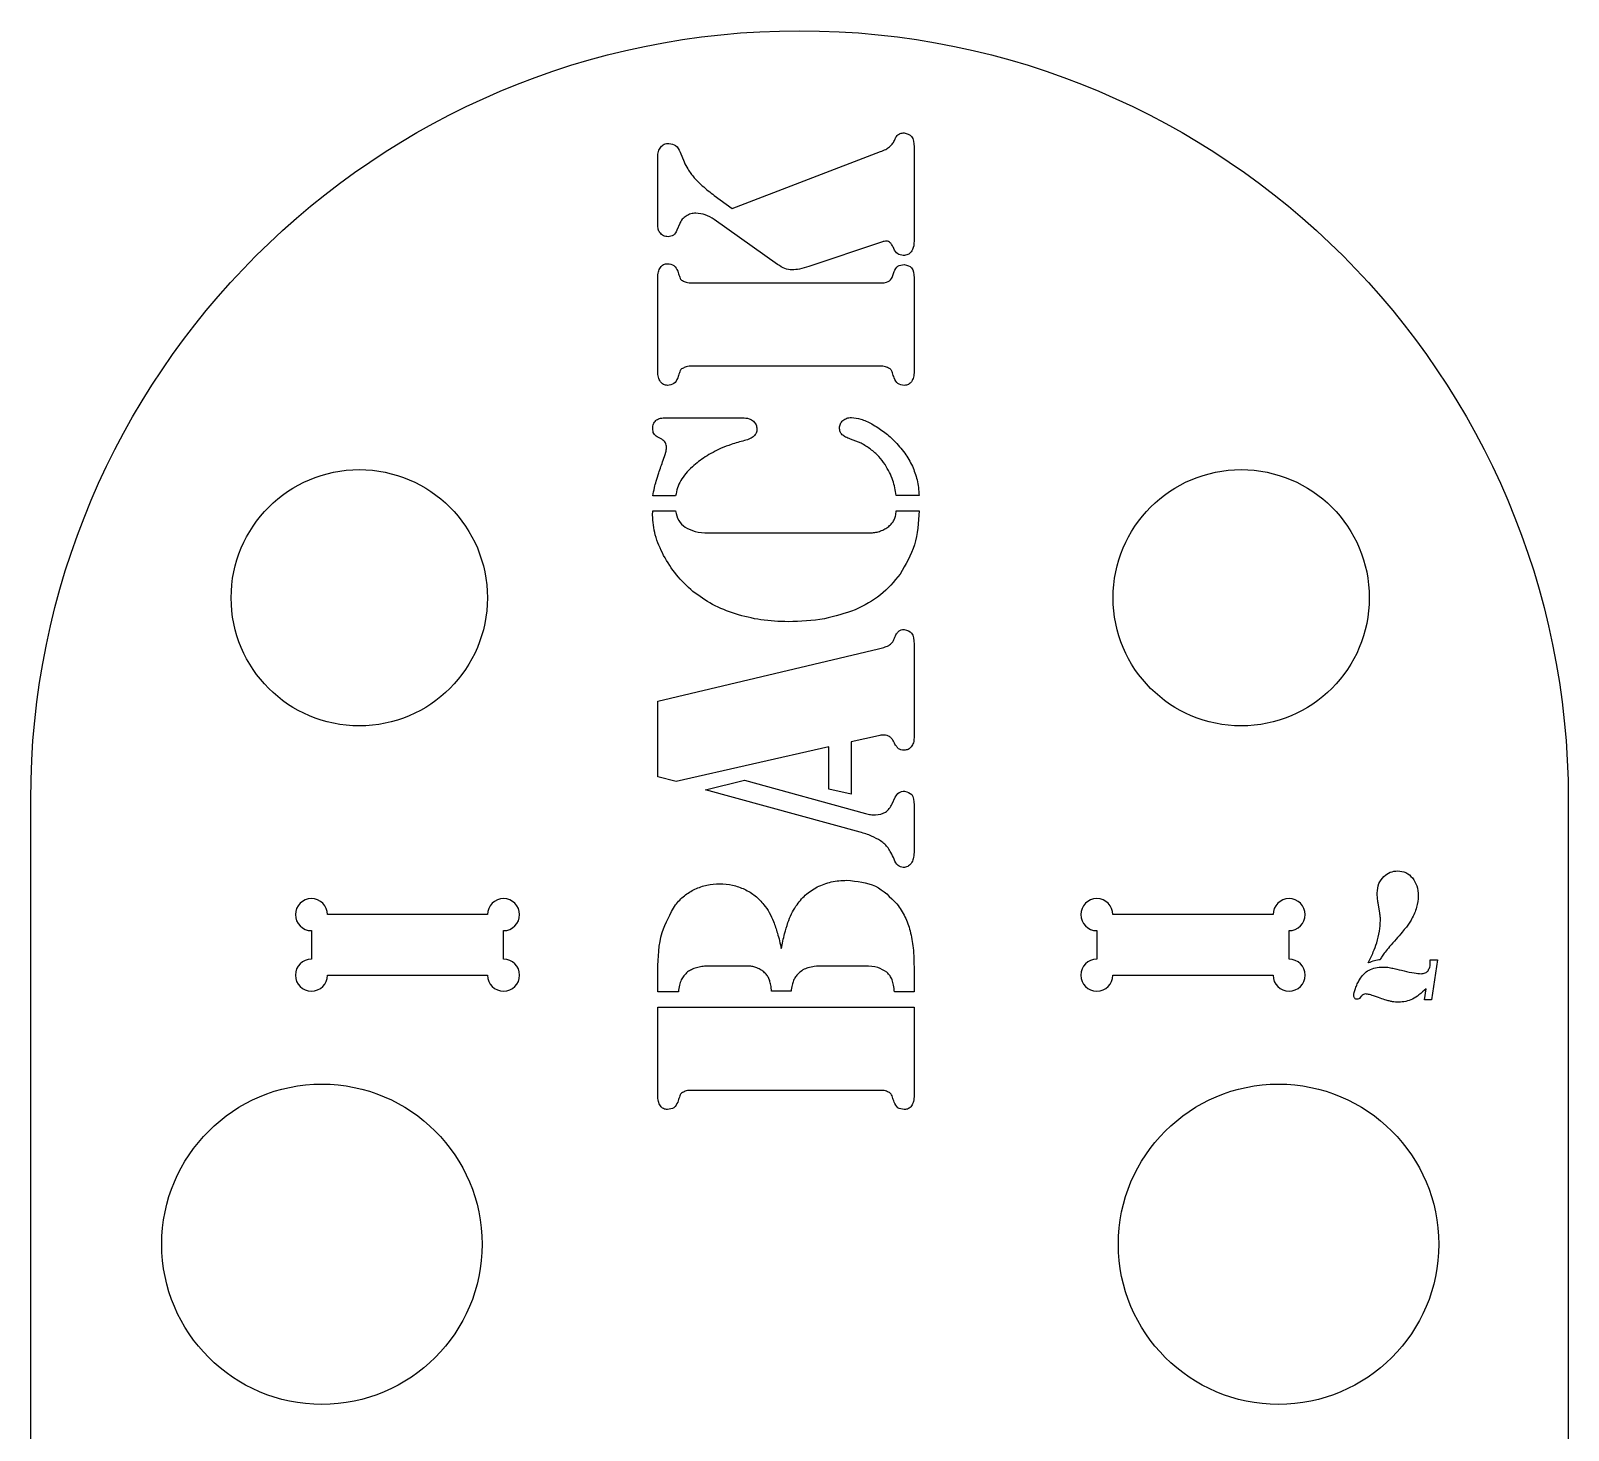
# Model space of a CAD drawing. Header units: inches. Extents: x -2.5 to 28.8, y -4.6 to 15.6.
# Drawn here: x 4.64 to 10.64, y 10.03 to 15.5 of the extents above; entities that cross this region are included whole.
import ezdxf

# ---------------------------------------------------------------- set-up
doc = ezdxf.new("R2010")
doc.units = ezdxf.units.IN
doc.header["$MEASUREMENT"] = 0
doc.layers.get('0').update_dxf_attribs({"lineweight": 0})

# ---------------------------------------------------------------- blocks, each defined once
blk = doc.blocks.new('Block_0')
at = {"color": 18, "lineweight": 25, "true_color": 0x000000}
for p, q in [((7.0904, 14.7412), (7.0904, 15.002)), ((7.1776, 15.0225), (7.1929, 14.9836)), ((7.3805, 14.8027), (7.9592, 15.0239)), ((8.0904, 15.0423), (8.0904, 14.6738)), ((7.3109, 14.8532), (7.3805, 14.8027)), ((7.1761, 14.7434), (7.1651, 14.717)), ((7.5578, 14.5836), (7.3109, 14.7587)), ((7.9592, 14.6694), (7.6794, 14.5756)), ((7.0904, 14.1668), (7.0904, 14.5316)), ((8.0054, 14.5331), (8.0127, 14.5558)), ((8.0904, 14.5316), (8.0904, 14.1668)), ((7.2237, 14.5119), (7.957, 14.5119)), ((7.957, 14.1866), (7.2237, 14.1866)), ((7.1168, 13.9851), (7.4215, 13.9851)), ((7.1058, 13.9016), (7.0882, 13.9111)), ((7.16, 13.6804), (7.0713, 13.6804)), ((8.1102, 13.6825), (8.0208, 13.6825)), ((7.0699, 13.6056), (7.0706, 13.6225)), ((7.0706, 13.6225), (7.1592, 13.6225)), ((8.0208, 13.6225), (8.1102, 13.6225)), ((7.2874, 13.5368), (7.9241, 13.5368)), ((7.0904, 12.8796), (7.9512, 13.0833)), ((8.0904, 13.1023), (8.0904, 12.7368)), ((7.0904, 12.5844), (7.0904, 12.8796)), ((7.9512, 12.7448), (7.845, 12.7214)), ((7.845, 12.7214), (7.845, 12.517)), ((7.7578, 12.7009), (7.1622, 12.5661)), ((7.7578, 12.5368), (7.7578, 12.7009)), ((7.1622, 12.5661), (7.0904, 12.5844)), ((7.2765, 12.5338), (7.4281, 12.5712)), ((7.4281, 12.5712), (7.9014, 12.4415)), ((7.8801, 12.3683), (7.2765, 12.5338)), ((7.845, 12.517), (7.7578, 12.5368)), ((8.0054, 12.4789), (8.0171, 12.5045)), ((8.0904, 12.4752), (8.0904, 12.2891)), ((9.9082, 12.0519), (9.9013, 12.0925)), ((7.0904, 11.7456), (7.0904, 11.8298)), ((7.4494, 11.8459), (7.2823, 11.8459)), ((7.8999, 11.8459), (7.7336, 11.8459)), ((8.0904, 11.8327), (8.0904, 11.7456)), ((10.1049, 11.8629), (10.1049, 11.8709)), ((10.1049, 11.8709), (10.1331, 11.8709)), ((10.1331, 11.8709), (10.1101, 11.7149)), ((7.171, 11.7456), (7.0904, 11.7456)), ((7.6105, 11.7478), (7.5343, 11.7478)), ((8.0904, 11.7456), (8.0135, 11.7456)), ((9.8353, 11.7281), (9.8313, 11.7229)), ((10.083, 11.7149), (10.0885, 11.7574)), ((10.1101, 11.7149), (10.083, 11.7149)), ((7.0904, 11.3412), (7.0904, 11.6862)), ((7.0904, 11.6862), (8.0904, 11.6862)), ((8.0904, 11.6862), (8.0904, 11.3412)), ((7.957, 11.3609), (7.2237, 11.3609))]:
    blk.add_line(p, q, dxfattribs=at)
for centre, radius in [((5.9255, 13.2831), 0.5), ((9.3671, 13.2831), 0.5), ((5.7797, 10.7605), 0.625), ((9.5129, 10.7605), 0.625)]:
    blk.add_circle(centre, radius, dxfattribs=at)
for points, knots in [([(7.0838, 6.3778), (7.0838, 6.4123), (7.1118, 6.4403), (7.1463, 6.4403), (7.1808, 6.4403), (7.2088, 6.4123), (7.2088, 6.3778), (7.2088, 6.3433), (7.1808, 6.3153), (7.1463, 6.3153), (7.1463, 6.3153), (7.1463, -4.4629), (7.1463, -4.4629), (7.4773, -4.5185), (7.8154, -4.5182), (8.1463, -4.4619), (8.1463, -4.4619), (8.1463, 6.3153), (8.1463, 6.3153), (8.1118, 6.3153), (8.0838, 6.3433), (8.0838, 6.3778), (8.0838, 6.4123), (8.1118, 6.4403), (8.1463, 6.4403), (8.1808, 6.4403), (8.2088, 6.4123), (8.2088, 6.3778), (8.2088, 6.3778), (8.32, 6.3778), (8.32, 6.3778), (8.32, 6.4123), (8.348, 6.4403), (8.3825, 6.4403), (8.417, 6.4403), (8.445, 6.4123), (8.445, 6.3778), (8.445, 6.3433), (8.417, 6.3153), (8.3825, 6.3153), (8.3825, 6.3153), (8.3825, -4.4119), (8.3825, -4.4119), (9.7124, -4.0738), (10.6434, -2.8766), (10.6434, -1.5044), (10.6434, -1.5044), (10.6434, 12.4956), (10.6434, 12.4956), (10.6434, 14.1525), (9.3002, 15.4956), (7.6434, 15.4956), (5.9865, 15.4956), (4.6434, 14.1525), (4.6434, 12.4956), (4.6434, 12.4956), (4.6434, -1.5044), (4.6434, -1.5044), (4.6434, -2.8788), (5.5774, -4.0774), (6.9101, -4.4134), (6.9101, -4.4134), (6.9101, 6.3153), (6.9101, 6.3153), (6.8755, 6.3153), (6.8476, 6.3433), (6.8476, 6.3778), (6.8476, 6.4123), (6.8755, 6.4403), (6.9101, 6.4403), (6.9446, 6.4403), (6.9726, 6.4123), (6.9726, 6.3778), (6.9726, 6.3778), (7.0838, 6.3778), (7.0838, 6.3778)], [0, 0, 0, 0, 1, 1, 1, 2, 2, 2, 3, 3, 3, 4, 4, 4, 5, 5, 5, 6, 6, 6, 7, 7, 7, 8, 8, 8, 9, 9, 9, 10, 10, 10, 11, 11, 11, 12, 12, 12, 13, 13, 13, 14, 14, 14, 15, 15, 15, 16, 16, 16, 17, 17, 17, 18, 18, 18, 19, 19, 19, 20, 20, 20, 21, 21, 21, 22, 22, 22, 23, 23, 23, 24, 24, 24, 25, 25, 25, 25]), ([(7.9948, 15.0423), (7.9986, 15.0457), (8.0024, 15.0492), (8.0055, 15.0532), (8.0087, 15.0575), (8.0111, 15.0623), (8.0135, 15.0672)], [0, 0, 0, 0, 1, 1, 1, 2, 2, 2, 2]), ([(8.0135, 15.0672), (8.0155, 15.0715), (8.0175, 15.0757), (8.0199, 15.0798), (8.0213, 15.0822), (8.0229, 15.0846), (8.0244, 15.0869)], [0, 0, 0, 0, 1, 1, 1, 2, 2, 2, 2]), ([(8.0244, 15.0869), (8.0282, 15.0899), (8.032, 15.0929), (8.0363, 15.0946), (8.041, 15.0965), (8.0463, 15.0969), (8.0516, 15.0972)], [0, 0, 0, 0, 1, 1, 1, 2, 2, 2, 2]), ([(8.0516, 15.0972), (8.0628, 15.0939), (8.0741, 15.0906), (8.0807, 15.0835), (8.0893, 15.0741), (8.0898, 15.0582), (8.0904, 15.0423)], [0, 0, 0, 0, 1, 1, 1, 2, 2, 2, 2]), ([(7.0904, 15.002), (7.0907, 15.0098), (7.0909, 15.0176), (7.0932, 15.0248), (7.0951, 15.0308), (7.0984, 15.0363), (7.1017, 15.0419)], [0, 0, 0, 0, 1, 1, 1, 2, 2, 2, 2]), ([(7.1017, 15.0419), (7.106, 15.0461), (7.1103, 15.0502), (7.1154, 15.0526), (7.1208, 15.0552), (7.1272, 15.0557), (7.1336, 15.0562)], [0, 0, 0, 0, 1, 1, 1, 2, 2, 2, 2]), ([(7.1336, 15.0562), (7.1432, 15.0545), (7.1529, 15.0528), (7.16, 15.0478), (7.1679, 15.0421), (7.1727, 15.0323), (7.1776, 15.0225)], [0, 0, 0, 0, 1, 1, 1, 2, 2, 2, 2]), ([(7.9592, 15.0239), (7.9663, 15.0267), (7.9733, 15.0294), (7.9798, 15.0329), (7.985, 15.0357), (7.9899, 15.039), (7.9948, 15.0423)], [0, 0, 0, 0, 1, 1, 1, 2, 2, 2, 2]), ([(7.1929, 14.9836), (7.1974, 14.9743), (7.2019, 14.965), (7.2072, 14.9562), (7.2146, 14.9441), (7.2235, 14.9331), (7.2325, 14.9221)], [0, 0, 0, 0, 1, 1, 1, 2, 2, 2, 2]), ([(7.2325, 14.9221), (7.2427, 14.9115), (7.2529, 14.9009), (7.2638, 14.891), (7.2787, 14.8775), (7.2948, 14.8654), (7.3109, 14.8532)], [0, 0, 0, 0, 1, 1, 1, 2, 2, 2, 2]), ([(7.201, 14.7727), (7.1956, 14.7687), (7.1902, 14.7648), (7.186, 14.7598), (7.1819, 14.755), (7.179, 14.7492), (7.1761, 14.7434)], [0, 0, 0, 0, 1, 1, 1, 2, 2, 2, 2]), ([(7.2391, 14.7836), (7.2324, 14.7832), (7.2256, 14.7827), (7.2193, 14.7809), (7.2129, 14.7791), (7.207, 14.7759), (7.201, 14.7727)], [0, 0, 0, 0, 1, 1, 1, 2, 2, 2, 2]), ([(7.3109, 14.7587), (7.2995, 14.766), (7.2882, 14.7733), (7.2757, 14.7774), (7.2641, 14.7813), (7.2516, 14.7825), (7.2391, 14.7836)], [0, 0, 0, 0, 1, 1, 1, 2, 2, 2, 2]), ([(7.0984, 14.7075), (7.0961, 14.7119), (7.0938, 14.7163), (7.0924, 14.721), (7.0905, 14.7274), (7.0905, 14.7343), (7.0904, 14.7412)], [0, 0, 0, 0, 1, 1, 1, 2, 2, 2, 2]), ([(7.1307, 14.6921), (7.1244, 14.6927), (7.1181, 14.6934), (7.1127, 14.6959), (7.1073, 14.6985), (7.1029, 14.703), (7.0984, 14.7075)], [0, 0, 0, 0, 1, 1, 1, 2, 2, 2, 2]), ([(7.1651, 14.717), (7.1613, 14.7097), (7.1574, 14.7025), (7.1514, 14.6983), (7.1457, 14.6944), (7.1382, 14.6932), (7.1307, 14.6921)], [0, 0, 0, 0, 1, 1, 1, 2, 2, 2, 2]), ([(7.9827, 14.6752), (7.9799, 14.6748), (7.977, 14.6744), (7.9743, 14.6738), (7.9692, 14.6727), (7.9642, 14.671), (7.9592, 14.6694)], [0, 0, 0, 0, 1, 1, 1, 2, 2, 2, 2]), ([(7.9977, 14.6686), (7.9956, 14.6704), (7.9936, 14.6721), (7.9912, 14.6732), (7.9886, 14.6744), (7.9856, 14.6748), (7.9827, 14.6752)], [0, 0, 0, 0, 1, 1, 1, 2, 2, 2, 2]), ([(8.0113, 14.6459), (8.009, 14.6507), (8.0067, 14.6555), (8.0038, 14.66), (8.002, 14.663), (7.9998, 14.6658), (7.9977, 14.6686)], [0, 0, 0, 0, 1, 1, 1, 2, 2, 2, 2]), ([(8.0479, 14.6188), (8.0404, 14.6203), (8.0328, 14.6217), (8.027, 14.6256), (8.0202, 14.6301), (8.0157, 14.638), (8.0113, 14.6459)], [0, 0, 0, 0, 1, 1, 1, 2, 2, 2, 2]), ([(8.0904, 14.6738), (8.0901, 14.6658), (8.0899, 14.6578), (8.0876, 14.6504), (8.0858, 14.6444), (8.0826, 14.6387), (8.0794, 14.6331)], [0, 0, 0, 0, 1, 1, 1, 2, 2, 2, 2]), ([(7.1003, 14.5723), (7.104, 14.5765), (7.1077, 14.5806), (7.1123, 14.583), (7.117, 14.5855), (7.1227, 14.586), (7.1285, 14.5866)], [0, 0, 0, 0, 1, 1, 1, 2, 2, 2, 2]), ([(7.1285, 14.5866), (7.1376, 14.5853), (7.1468, 14.5841), (7.1534, 14.5793), (7.1601, 14.5744), (7.164, 14.5658), (7.168, 14.5573)], [0, 0, 0, 0, 1, 1, 1, 2, 2, 2, 2]), ([(7.6135, 14.5624), (7.6043, 14.5636), (7.5952, 14.5648), (7.5867, 14.5677), (7.5764, 14.5713), (7.5671, 14.5775), (7.5578, 14.5836)], [0, 0, 0, 0, 1, 1, 1, 2, 2, 2, 2]), ([(8.0127, 14.5558), (8.0167, 14.5639), (8.0206, 14.572), (8.027, 14.5767), (8.0337, 14.5815), (8.043, 14.5826), (8.0523, 14.5836)], [0, 0, 0, 0, 1, 1, 1, 2, 2, 2, 2]), ([(8.0794, 14.6331), (8.0752, 14.6289), (8.071, 14.6248), (8.066, 14.6224), (8.0606, 14.6198), (8.0543, 14.6193), (8.0479, 14.6188)], [0, 0, 0, 0, 1, 1, 1, 2, 2, 2, 2]), ([(8.0523, 14.5836), (8.0634, 14.5806), (8.0744, 14.5775), (8.0809, 14.5706), (8.0891, 14.5618), (8.0897, 14.5467), (8.0904, 14.5316)], [0, 0, 0, 0, 1, 1, 1, 2, 2, 2, 2]), ([(7.0904, 14.5316), (7.0906, 14.5396), (7.0908, 14.5475), (7.0929, 14.555), (7.0945, 14.561), (7.0974, 14.5666), (7.1003, 14.5723)], [0, 0, 0, 0, 1, 1, 1, 2, 2, 2, 2]), ([(7.168, 14.5573), (7.1701, 14.5509), (7.1722, 14.5445), (7.1745, 14.5381), (7.1756, 14.5351), (7.1768, 14.5321), (7.1779, 14.5291)], [0, 0, 0, 0, 1, 1, 1, 2, 2, 2, 2]), ([(7.1779, 14.5291), (7.1789, 14.5276), (7.1798, 14.5262), (7.1809, 14.5249), (7.1825, 14.5233), (7.1844, 14.522), (7.1863, 14.5206)], [0, 0, 0, 0, 1, 1, 1, 2, 2, 2, 2]), ([(7.1863, 14.5206), (7.1913, 14.5181), (7.1963, 14.5155), (7.2016, 14.5141), (7.2086, 14.512), (7.2162, 14.5119), (7.2237, 14.5119)], [0, 0, 0, 0, 1, 1, 1, 2, 2, 2, 2]), ([(7.6794, 14.5756), (7.6675, 14.5718), (7.6557, 14.5679), (7.6435, 14.5657), (7.6336, 14.5639), (7.6235, 14.5631), (7.6135, 14.5624)], [0, 0, 0, 0, 1, 1, 1, 2, 2, 2, 2]), ([(7.957, 14.5119), (7.9688, 14.5118), (7.9806, 14.5118), (7.9896, 14.5172), (7.9958, 14.5208), (8.0006, 14.527), (8.0054, 14.5331)], [0, 0, 0, 0, 1, 1, 1, 2, 2, 2, 2]), ([(7.1003, 14.1261), (7.0974, 14.1318), (7.0945, 14.1375), (7.0929, 14.1434), (7.0908, 14.1509), (7.0906, 14.1589), (7.0904, 14.1668)], [0, 0, 0, 0, 1, 1, 1, 2, 2, 2, 2]), ([(7.1779, 14.1694), (7.1768, 14.1663), (7.1756, 14.1633), (7.1745, 14.1603), (7.1722, 14.154), (7.1701, 14.1476), (7.168, 14.1412)], [0, 0, 0, 0, 1, 1, 1, 2, 2, 2, 2]), ([(7.1863, 14.1778), (7.1844, 14.1765), (7.1825, 14.1752), (7.1809, 14.1735), (7.1798, 14.1722), (7.1789, 14.1708), (7.1779, 14.1694)], [0, 0, 0, 0, 1, 1, 1, 2, 2, 2, 2]), ([(7.2237, 14.1866), (7.2162, 14.1865), (7.2086, 14.1864), (7.2016, 14.1844), (7.1963, 14.1829), (7.1913, 14.1803), (7.1863, 14.1778)], [0, 0, 0, 0, 1, 1, 1, 2, 2, 2, 2]), ([(7.9944, 14.1778), (7.9894, 14.1803), (7.9845, 14.1829), (7.9792, 14.1844), (7.9721, 14.1864), (7.9646, 14.1865), (7.957, 14.1866)], [0, 0, 0, 0, 1, 1, 1, 2, 2, 2, 2]), ([(8.0028, 14.1694), (8.0019, 14.1708), (8.001, 14.1722), (7.9998, 14.1735), (7.9983, 14.1752), (7.9963, 14.1765), (7.9944, 14.1778)], [0, 0, 0, 0, 1, 1, 1, 2, 2, 2, 2]), ([(8.0127, 14.1412), (8.0106, 14.1476), (8.0085, 14.154), (8.0062, 14.1603), (8.0051, 14.1633), (8.004, 14.1663), (8.0028, 14.1694)], [0, 0, 0, 0, 1, 1, 1, 2, 2, 2, 2]), ([(8.0904, 14.1668), (8.0902, 14.1589), (8.09, 14.1509), (8.0879, 14.1434), (8.0862, 14.1375), (8.0834, 14.1318), (8.0805, 14.1261)], [0, 0, 0, 0, 1, 1, 1, 2, 2, 2, 2]), ([(7.1285, 14.1119), (7.1227, 14.1124), (7.117, 14.113), (7.1123, 14.1154), (7.1077, 14.1178), (7.104, 14.122), (7.1003, 14.1261)], [0, 0, 0, 0, 1, 1, 1, 2, 2, 2, 2]), ([(7.168, 14.1412), (7.164, 14.1326), (7.1601, 14.1241), (7.1534, 14.1192), (7.1468, 14.1144), (7.1376, 14.1131), (7.1285, 14.1119)], [0, 0, 0, 0, 1, 1, 1, 2, 2, 2, 2]), ([(8.0523, 14.1119), (8.0431, 14.1131), (8.0339, 14.1144), (8.0274, 14.1192), (8.0207, 14.1241), (8.0167, 14.1326), (8.0127, 14.1412)], [0, 0, 0, 0, 1, 1, 1, 2, 2, 2, 2]), ([(8.0805, 14.1261), (8.0768, 14.122), (8.0731, 14.1178), (8.0685, 14.1154), (8.0637, 14.113), (8.058, 14.1124), (8.0523, 14.1119)], [0, 0, 0, 0, 1, 1, 1, 2, 2, 2, 2]), ([(7.0823, 13.9745), (7.087, 13.9776), (7.0917, 13.9807), (7.0968, 13.9825), (7.103, 13.9846), (7.1099, 13.9849), (7.1168, 13.9851)], [0, 0, 0, 0, 1, 1, 1, 2, 2, 2, 2]), ([(7.4215, 13.9851), (7.4302, 13.9849), (7.439, 13.9847), (7.4468, 13.9818), (7.4529, 13.9796), (7.4584, 13.9758), (7.464, 13.9719)], [0, 0, 0, 0, 1, 1, 1, 2, 2, 2, 2]), ([(7.8127, 13.9749), (7.8175, 13.9783), (7.8223, 13.9817), (7.8276, 13.9836), (7.8332, 13.9857), (7.8394, 13.9862), (7.8457, 13.9866)], [0, 0, 0, 0, 1, 1, 1, 2, 2, 2, 2]), ([(7.8457, 13.9866), (7.858, 13.9851), (7.8704, 13.9836), (7.8821, 13.9803), (7.8972, 13.976), (7.9114, 13.9686), (7.9255, 13.9613)], [0, 0, 0, 0, 1, 1, 1, 2, 2, 2, 2]), ([(7.0706, 13.9441), (7.0709, 13.9502), (7.0713, 13.9563), (7.0735, 13.9616), (7.0755, 13.9663), (7.0789, 13.9704), (7.0823, 13.9745)], [0, 0, 0, 0, 1, 1, 1, 2, 2, 2, 2]), ([(7.0882, 13.9111), (7.0831, 13.9149), (7.0779, 13.9187), (7.075, 13.9238), (7.0716, 13.9295), (7.0711, 13.9368), (7.0706, 13.9441)], [0, 0, 0, 0, 1, 1, 1, 2, 2, 2, 2]), ([(7.464, 13.9719), (7.4678, 13.9675), (7.4717, 13.963), (7.4739, 13.9578), (7.476, 13.9529), (7.4766, 13.9474), (7.4772, 13.9419)], [0, 0, 0, 0, 1, 1, 1, 2, 2, 2, 2]), ([(7.4772, 13.9419), (7.4768, 13.9364), (7.4764, 13.9309), (7.4744, 13.926), (7.4725, 13.9215), (7.4691, 13.9176), (7.4658, 13.9137)], [0, 0, 0, 0, 1, 1, 1, 2, 2, 2, 2]), ([(7.7995, 13.9456), (7.8001, 13.9512), (7.8006, 13.9568), (7.8028, 13.9617), (7.805, 13.9666), (7.8089, 13.9707), (7.8127, 13.9749)], [0, 0, 0, 0, 1, 1, 1, 2, 2, 2, 2]), ([(7.8094, 13.9195), (7.8065, 13.9232), (7.8037, 13.9269), (7.802, 13.931), (7.8002, 13.9355), (7.7999, 13.9405), (7.7995, 13.9456)], [0, 0, 0, 0, 1, 1, 1, 2, 2, 2, 2]), ([(7.9255, 13.9613), (7.9409, 13.9522), (7.9564, 13.9431), (7.9706, 13.9325), (7.9852, 13.9215), (7.9986, 13.909), (8.012, 13.8965)], [0, 0, 0, 0, 1, 1, 1, 2, 2, 2, 2]), ([(7.1248, 13.8694), (7.124, 13.876), (7.1232, 13.8827), (7.12, 13.888), (7.1169, 13.8935), (7.1113, 13.8975), (7.1058, 13.9016)], [0, 0, 0, 0, 1, 1, 1, 2, 2, 2, 2]), ([(7.1116, 13.8195), (7.1154, 13.8298), (7.1191, 13.8401), (7.1215, 13.8507), (7.1229, 13.8568), (7.1239, 13.8631), (7.1248, 13.8694)], [0, 0, 0, 0, 1, 1, 1, 2, 2, 2, 2]), ([(7.338, 13.8664), (7.3164, 13.8561), (7.2949, 13.8457), (7.275, 13.8327), (7.2575, 13.8214), (7.2414, 13.808), (7.2252, 13.7946)], [0, 0, 0, 0, 1, 1, 1, 2, 2, 2, 2]), ([(7.4288, 13.8965), (7.4115, 13.8918), (7.3942, 13.8871), (7.3772, 13.8813), (7.364, 13.8768), (7.351, 13.8716), (7.338, 13.8664)], [0, 0, 0, 0, 1, 1, 1, 2, 2, 2, 2]), ([(7.4658, 13.9137), (7.461, 13.9102), (7.4562, 13.9067), (7.4509, 13.9041), (7.444, 13.9006), (7.4364, 13.8985), (7.4288, 13.8965)], [0, 0, 0, 0, 1, 1, 1, 2, 2, 2, 2]), ([(7.8428, 13.9023), (7.8359, 13.9046), (7.8289, 13.9068), (7.8227, 13.9103), (7.818, 13.9129), (7.8137, 13.9162), (7.8094, 13.9195)], [0, 0, 0, 0, 1, 1, 1, 2, 2, 2, 2]), ([(7.9208, 13.8628), (7.9086, 13.871), (7.8965, 13.8793), (7.8835, 13.8858), (7.8705, 13.8925), (7.8566, 13.8974), (7.8428, 13.9023)], [0, 0, 0, 0, 1, 1, 1, 2, 2, 2, 2]), ([(7.9776, 13.8027), (7.9697, 13.8137), (7.9619, 13.8248), (7.9527, 13.8346), (7.9431, 13.8449), (7.9319, 13.8538), (7.9208, 13.8628)], [0, 0, 0, 0, 1, 1, 1, 2, 2, 2, 2]), ([(8.012, 13.8965), (8.0268, 13.8807), (8.0417, 13.865), (8.0541, 13.8475), (8.0653, 13.8317), (8.0746, 13.8144), (8.0838, 13.7972)], [0, 0, 0, 0, 1, 1, 1, 2, 2, 2, 2]), ([(7.0838, 13.7386), (7.0872, 13.7491), (7.0905, 13.7596), (7.094, 13.77), (7.0996, 13.7866), (7.1056, 13.8031), (7.1116, 13.8195)], [0, 0, 0, 0, 1, 1, 1, 2, 2, 2, 2]), ([(8.0208, 13.6825), (8.0175, 13.7025), (8.0142, 13.7224), (8.0078, 13.7412), (8.0004, 13.7626), (7.989, 13.7827), (7.9776, 13.8027)], [0, 0, 0, 0, 1, 1, 1, 2, 2, 2, 2]), ([(7.1801, 13.7404), (7.1753, 13.7311), (7.1705, 13.7217), (7.1672, 13.7119), (7.1638, 13.7017), (7.1619, 13.691), (7.16, 13.6804)], [0, 0, 0, 0, 1, 1, 1, 2, 2, 2, 2]), ([(7.2252, 13.7946), (7.2162, 13.7859), (7.2071, 13.7772), (7.1993, 13.7675), (7.1923, 13.759), (7.1862, 13.7497), (7.1801, 13.7404)], [0, 0, 0, 0, 1, 1, 1, 2, 2, 2, 2]), ([(8.0838, 13.7972), (8.0908, 13.7794), (8.0977, 13.7615), (8.1021, 13.7431), (8.1068, 13.7234), (8.1085, 13.703), (8.1102, 13.6825)], [0, 0, 0, 0, 1, 1, 1, 2, 2, 2, 2]), ([(7.0713, 13.6804), (7.0732, 13.6912), (7.075, 13.7021), (7.0774, 13.7129), (7.0793, 13.7215), (7.0815, 13.73), (7.0838, 13.7386)], [0, 0, 0, 0, 1, 1, 1, 2, 2, 2, 2]), ([(7.1592, 13.6225), (7.1623, 13.6091), (7.1653, 13.5958), (7.1721, 13.5847), (7.1783, 13.5745), (7.1878, 13.5663), (7.1973, 13.558)], [0, 0, 0, 0, 1, 1, 1, 2, 2, 2, 2]), ([(8.0124, 13.5866), (8.0143, 13.5917), (8.0162, 13.5969), (8.0176, 13.6021), (8.0193, 13.6088), (8.02, 13.6156), (8.0208, 13.6225)], [0, 0, 0, 0, 1, 1, 1, 2, 2, 2, 2]), ([(8.1102, 13.6225), (8.1074, 13.5772), (8.1047, 13.5319), (8.0917, 13.4897), (8.0793, 13.4498), (8.0577, 13.4127), (8.0362, 13.3756)], [0, 0, 0, 0, 1, 1, 1, 2, 2, 2, 2]), ([(7.1131, 13.4485), (7.1005, 13.4747), (7.0879, 13.5009), (7.0807, 13.5286), (7.0742, 13.5535), (7.072, 13.5796), (7.0699, 13.6056)], [0, 0, 0, 0, 1, 1, 1, 2, 2, 2, 2]), ([(7.9596, 13.5437), (7.9655, 13.5461), (7.9714, 13.5485), (7.9769, 13.5517), (7.982, 13.5546), (7.9867, 13.5581), (7.9915, 13.5617)], [0, 0, 0, 0, 1, 1, 1, 2, 2, 2, 2]), ([(7.9915, 13.5617), (7.9959, 13.5655), (8.0004, 13.5693), (8.004, 13.5738), (8.0072, 13.5777), (8.0098, 13.5821), (8.0124, 13.5866)], [0, 0, 0, 0, 1, 1, 1, 2, 2, 2, 2]), ([(7.1973, 13.558), (7.2099, 13.5518), (7.2224, 13.5457), (7.2356, 13.5421), (7.2522, 13.5376), (7.2698, 13.5372), (7.2874, 13.5368)], [0, 0, 0, 0, 1, 1, 1, 2, 2, 2, 2]), ([(7.9241, 13.5368), (7.9299, 13.5371), (7.9357, 13.5374), (7.9414, 13.5385), (7.9476, 13.5397), (7.9536, 13.5417), (7.9596, 13.5437)], [0, 0, 0, 0, 1, 1, 1, 2, 2, 2, 2]), ([(7.2274, 13.3082), (7.2048, 13.3287), (7.1823, 13.3492), (7.1633, 13.3726), (7.1442, 13.396), (7.1286, 13.4222), (7.1131, 13.4485)], [0, 0, 0, 0, 1, 1, 1, 2, 2, 2, 2]), ([(8.0362, 13.3756), (8.0123, 13.3466), (7.9884, 13.3176), (7.9597, 13.2946), (7.9301, 13.2709), (7.8954, 13.2537), (7.8607, 13.2364)], [0, 0, 0, 0, 1, 1, 1, 2, 2, 2, 2]), ([(7.3933, 13.2199), (7.3628, 13.2309), (7.3323, 13.242), (7.304, 13.2572), (7.2771, 13.2717), (7.2522, 13.2899), (7.2274, 13.3082)], [0, 0, 0, 0, 1, 1, 1, 2, 2, 2, 2]), ([(7.5995, 13.1895), (7.5637, 13.1906), (7.5279, 13.1918), (7.4927, 13.1971), (7.4592, 13.2022), (7.4262, 13.211), (7.3933, 13.2199)], [0, 0, 0, 0, 1, 1, 1, 2, 2, 2, 2]), ([(7.8607, 13.2364), (7.8209, 13.2227), (7.7811, 13.2091), (7.7403, 13.2012), (7.6943, 13.1924), (7.6469, 13.191), (7.5995, 13.1895)], [0, 0, 0, 0, 1, 1, 1, 2, 2, 2, 2]), ([(8.0142, 13.1258), (8.0166, 13.1313), (8.019, 13.1369), (8.0222, 13.1419), (8.0246, 13.1455), (8.0275, 13.1488), (8.0303, 13.1521)], [0, 0, 0, 0, 1, 1, 1, 2, 2, 2, 2]), ([(8.0303, 13.1521), (8.0334, 13.1543), (8.0364, 13.1564), (8.0398, 13.1576), (8.0437, 13.159), (8.048, 13.1593), (8.0523, 13.1595)], [0, 0, 0, 0, 1, 1, 1, 2, 2, 2, 2]), ([(8.0523, 13.1595), (8.0633, 13.1559), (8.0744, 13.1523), (8.0809, 13.1452), (8.0898, 13.1354), (8.0901, 13.1189), (8.0904, 13.1023)], [0, 0, 0, 0, 1, 1, 1, 2, 2, 2, 2]), ([(7.9512, 13.0833), (7.9584, 13.0852), (7.9656, 13.0872), (7.9726, 13.0895), (7.979, 13.0916), (7.9852, 13.094), (7.9915, 13.0965)], [0, 0, 0, 0, 1, 1, 1, 2, 2, 2, 2]), ([(7.9915, 13.0965), (7.996, 13.0997), (8.0006, 13.103), (8.0041, 13.1071), (8.0086, 13.1124), (8.0114, 13.1191), (8.0142, 13.1258)], [0, 0, 0, 0, 1, 1, 1, 2, 2, 2, 2]), ([(7.9732, 12.747), (7.9692, 12.747), (7.9653, 12.7469), (7.9614, 12.7465), (7.958, 12.7461), (7.9546, 12.7455), (7.9512, 12.7448)], [0, 0, 0, 0, 1, 1, 1, 2, 2, 2, 2]), ([(7.9951, 12.7412), (7.9919, 12.7429), (7.9887, 12.7446), (7.9853, 12.7456), (7.9814, 12.7467), (7.9773, 12.7468), (7.9732, 12.747)], [0, 0, 0, 0, 1, 1, 1, 2, 2, 2, 2]), ([(8.0113, 12.7206), (8.009, 12.725), (8.0067, 12.7294), (8.0036, 12.7331), (8.0011, 12.7361), (7.9981, 12.7386), (7.9951, 12.7412)], [0, 0, 0, 0, 1, 1, 1, 2, 2, 2, 2]), ([(8.0296, 12.6943), (8.0267, 12.6974), (8.0238, 12.7005), (8.0213, 12.7038), (8.0174, 12.709), (8.0143, 12.7148), (8.0113, 12.7206)], [0, 0, 0, 0, 1, 1, 1, 2, 2, 2, 2]), ([(8.0904, 12.7368), (8.0901, 12.73), (8.0898, 12.7232), (8.0877, 12.717), (8.0859, 12.7116), (8.0828, 12.7066), (8.0798, 12.7016)], [0, 0, 0, 0, 1, 1, 1, 2, 2, 2, 2]), ([(8.0516, 12.6884), (8.0472, 12.6885), (8.0428, 12.6886), (8.0387, 12.6899), (8.0355, 12.6909), (8.0326, 12.6926), (8.0296, 12.6943)], [0, 0, 0, 0, 1, 1, 1, 2, 2, 2, 2]), ([(8.0798, 12.7016), (8.0759, 12.6978), (8.072, 12.6939), (8.0674, 12.6917), (8.0627, 12.6895), (8.0571, 12.6889), (8.0516, 12.6884)], [0, 0, 0, 0, 1, 1, 1, 2, 2, 2, 2]), ([(8.0171, 12.5045), (8.0213, 12.5116), (8.0256, 12.5186), (8.0318, 12.5227), (8.0378, 12.5266), (8.0458, 12.5277), (8.0537, 12.5287)], [0, 0, 0, 0, 1, 1, 1, 2, 2, 2, 2]), ([(8.0537, 12.5287), (8.0644, 12.5254), (8.075, 12.5221), (8.0812, 12.5153), (8.0896, 12.5062), (8.09, 12.4907), (8.0904, 12.4752)], [0, 0, 0, 0, 1, 1, 1, 2, 2, 2, 2]), ([(7.9014, 12.4415), (7.9079, 12.4398), (7.9145, 12.4381), (7.9211, 12.4371), (7.9272, 12.4362), (7.9333, 12.436), (7.9395, 12.4357)], [0, 0, 0, 0, 1, 1, 1, 2, 2, 2, 2]), ([(7.9395, 12.4357), (7.9538, 12.4375), (7.9681, 12.4394), (7.979, 12.4465), (7.9902, 12.4537), (7.9978, 12.4663), (8.0054, 12.4789)], [0, 0, 0, 0, 1, 1, 1, 2, 2, 2, 2]), ([(7.96, 12.3346), (7.9485, 12.3413), (7.9371, 12.3479), (7.925, 12.3532), (7.9106, 12.3596), (7.8954, 12.3639), (7.8801, 12.3683)], [0, 0, 0, 0, 1, 1, 1, 2, 2, 2, 2]), ([(7.9889, 12.3071), (7.9849, 12.3119), (7.9809, 12.3168), (7.9764, 12.3211), (7.9713, 12.326), (7.9656, 12.3303), (7.96, 12.3346)], [0, 0, 0, 0, 1, 1, 1, 2, 2, 2, 2]), ([(8.0127, 12.2628), (8.0088, 12.2716), (8.0049, 12.2804), (8.0002, 12.2889), (7.9967, 12.2951), (7.9928, 12.3011), (7.9889, 12.3071)], [0, 0, 0, 0, 1, 1, 1, 2, 2, 2, 2]), ([(8.0479, 12.2305), (8.0409, 12.2326), (8.0338, 12.2346), (8.0285, 12.2386), (8.0211, 12.2441), (8.0169, 12.2534), (8.0127, 12.2628)], [0, 0, 0, 0, 1, 1, 1, 2, 2, 2, 2]), ([(8.079, 12.2463), (8.0749, 12.2417), (8.0707, 12.2371), (8.0656, 12.2345), (8.0604, 12.2318), (8.0541, 12.2312), (8.0479, 12.2305)], [0, 0, 0, 0, 1, 1, 1, 2, 2, 2, 2]), ([(8.0904, 12.2891), (8.0901, 12.2809), (8.0898, 12.2726), (8.0875, 12.2649), (8.0856, 12.2584), (8.0823, 12.2524), (8.079, 12.2463)], [0, 0, 0, 0, 1, 1, 1, 2, 2, 2, 2]), ([(7.7127, 12.1547), (7.7307, 12.1623), (7.7487, 12.1699), (7.7674, 12.1742), (7.7871, 12.1788), (7.8076, 12.1797), (7.8281, 12.1807)], [0, 0, 0, 0, 1, 1, 1, 2, 2, 2, 2]), ([(7.8281, 12.1807), (7.8673, 12.1772), (7.9065, 12.1737), (7.9396, 12.1576), (7.9713, 12.1422), (7.9975, 12.1153), (8.0237, 12.0884)], [0, 0, 0, 0, 1, 1, 1, 2, 2, 2, 2]), ([(9.898, 12.1306), (9.8988, 12.1436), (9.8996, 12.1565), (9.9044, 12.1678), (9.9087, 12.178), (9.9161, 12.1869), (9.9236, 12.1958)], [0, 0, 0, 0, 1, 1, 1, 2, 2, 2, 2]), ([(9.9236, 12.1958), (9.9317, 12.2021), (9.9398, 12.2084), (9.9489, 12.212), (9.9579, 12.2156), (9.9678, 12.2165), (9.9778, 12.2174)], [0, 0, 0, 0, 1, 1, 1, 2, 2, 2, 2]), ([(9.9778, 12.2174), (9.989, 12.2163), (10.0002, 12.2151), (10.0098, 12.2106), (10.0195, 12.206), (10.0275, 12.198), (10.0355, 12.19)], [0, 0, 0, 0, 1, 1, 1, 2, 2, 2, 2]), ([(10.0355, 12.19), (10.0421, 12.1799), (10.0487, 12.1698), (10.0524, 12.1587), (10.0566, 12.1466), (10.0573, 12.1333), (10.0581, 12.12)], [0, 0, 0, 0, 1, 1, 1, 2, 2, 2, 2]), ([(7.1592, 12.0847), (7.1702, 12.0974), (7.1812, 12.11), (7.194, 12.1203), (7.2067, 12.1304), (7.221, 12.1384), (7.2354, 12.1463)], [0, 0, 0, 0, 1, 1, 1, 2, 2, 2, 2]), ([(7.2354, 12.1463), (7.2507, 12.1525), (7.2661, 12.1587), (7.282, 12.1622), (7.2983, 12.1659), (7.3152, 12.1667), (7.3321, 12.1675)], [0, 0, 0, 0, 1, 1, 1, 2, 2, 2, 2]), ([(7.3321, 12.1675), (7.3489, 12.1666), (7.3658, 12.1658), (7.382, 12.1621), (7.398, 12.1585), (7.4134, 12.1522), (7.4288, 12.1459)], [0, 0, 0, 0, 1, 1, 1, 2, 2, 2, 2]), ([(7.4288, 12.1459), (7.4433, 12.138), (7.4578, 12.1302), (7.4704, 12.12), (7.4829, 12.11), (7.4936, 12.0977), (7.5043, 12.0855)], [0, 0, 0, 0, 1, 1, 1, 2, 2, 2, 2]), ([(7.6296, 12.0796), (7.6409, 12.095), (7.6522, 12.1104), (7.6661, 12.1229), (7.6799, 12.1354), (7.6963, 12.1451), (7.7127, 12.1547)], [0, 0, 0, 0, 1, 1, 1, 2, 2, 2, 2]), ([(9.9013, 12.0925), (9.9003, 12.0989), (9.8994, 12.1053), (9.8988, 12.1118), (9.8983, 12.118), (9.8981, 12.1243), (9.898, 12.1306)], [0, 0, 0, 0, 1, 1, 1, 2, 2, 2, 2]), ([(10.0581, 12.12), (10.0568, 12.1049), (10.0555, 12.0897), (10.0516, 12.0753), (10.0472, 12.0593), (10.0396, 12.0443), (10.032, 12.0292)], [0, 0, 0, 0, 1, 1, 1, 2, 2, 2, 2]), ([(6.4886, 11.873), (6.5232, 11.873), (6.5511, 11.845), (6.5511, 11.8105), (6.5511, 11.7759), (6.5232, 11.748), (6.4886, 11.748), (6.4541, 11.748), (6.4261, 11.7759), (6.4261, 11.8105), (6.4261, 11.8105), (5.8011, 11.8105), (5.8011, 11.8105), (5.8011, 11.7759), (5.7732, 11.748), (5.7386, 11.748), (5.7041, 11.748), (5.6761, 11.7759), (5.6761, 11.8105), (5.6761, 11.845), (5.7041, 11.873), (5.7386, 11.873), (5.7386, 11.873), (5.7386, 11.9842), (5.7386, 11.9842), (5.7041, 11.9842), (5.6761, 12.0122), (5.6761, 12.0467), (5.6761, 12.0812), (5.7041, 12.1092), (5.7386, 12.1092), (5.7732, 12.1092), (5.8011, 12.0812), (5.8011, 12.0467), (5.8011, 12.0467), (6.4261, 12.0467), (6.4261, 12.0467), (6.4261, 12.0812), (6.4541, 12.1092), (6.4886, 12.1092), (6.5232, 12.1092), (6.5511, 12.0812), (6.5511, 12.0467), (6.5511, 12.0122), (6.5232, 11.9842), (6.4886, 11.9842), (6.4886, 11.9842), (6.4886, 11.873), (6.4886, 11.873)], [0, 0, 0, 0, 1, 1, 1, 2, 2, 2, 3, 3, 3, 4, 4, 4, 5, 5, 5, 6, 6, 6, 7, 7, 7, 8, 8, 8, 9, 9, 9, 10, 10, 10, 11, 11, 11, 12, 12, 12, 13, 13, 13, 14, 14, 14, 15, 15, 15, 16, 16, 16, 16]), ([(7.0904, 11.8298), (7.0918, 11.8801), (7.0932, 11.9305), (7.1076, 11.9771), (7.1192, 12.0146), (7.1392, 12.0497), (7.1592, 12.0847)], [0, 0, 0, 0, 1, 1, 1, 2, 2, 2, 2]), ([(7.5043, 12.0855), (7.5118, 12.0755), (7.5193, 12.0654), (7.5255, 12.0547), (7.5321, 12.0435), (7.5372, 12.0315), (7.5424, 12.0195)], [0, 0, 0, 0, 1, 1, 1, 2, 2, 2, 2]), ([(7.5981, 12.0155), (7.6024, 12.027), (7.6068, 12.0384), (7.6122, 12.0493), (7.6173, 12.0597), (7.6235, 12.0697), (7.6296, 12.0796)], [0, 0, 0, 0, 1, 1, 1, 2, 2, 2, 2]), ([(8.0237, 12.0884), (8.035, 12.0722), (8.0463, 12.0559), (8.0549, 12.0383), (8.0635, 12.0208), (8.0694, 12.0021), (8.0754, 11.9833)], [0, 0, 0, 0, 1, 1, 1, 2, 2, 2, 2]), ([(9.4914, 12.0467), (9.4914, 12.0812), (9.5194, 12.1092), (9.5539, 12.1092), (9.5884, 12.1092), (9.6164, 12.0812), (9.6164, 12.0467), (9.6164, 12.0122), (9.5884, 11.9842), (9.5539, 11.9842), (9.5539, 11.9842), (9.5539, 11.873), (9.5539, 11.873), (9.5884, 11.873), (9.6164, 11.845), (9.6164, 11.8105), (9.6164, 11.7759), (9.5884, 11.748), (9.5539, 11.748), (9.5194, 11.748), (9.4914, 11.7759), (9.4914, 11.8105), (9.4914, 11.8105), (8.8664, 11.8105), (8.8664, 11.8105), (8.8664, 11.7759), (8.8384, 11.748), (8.8039, 11.748), (8.7694, 11.748), (8.7414, 11.7759), (8.7414, 11.8105), (8.7414, 11.845), (8.7694, 11.873), (8.8039, 11.873), (8.8039, 11.873), (8.8039, 11.9842), (8.8039, 11.9842), (8.7694, 11.9842), (8.7414, 12.0122), (8.7414, 12.0467), (8.7414, 12.0812), (8.7694, 12.1092), (8.8039, 12.1092), (8.8384, 12.1092), (8.8664, 12.0812), (8.8664, 12.0467), (8.8664, 12.0467), (9.4914, 12.0467), (9.4914, 12.0467)], [0, 0, 0, 0, 1, 1, 1, 2, 2, 2, 3, 3, 3, 4, 4, 4, 5, 5, 5, 6, 6, 6, 7, 7, 7, 8, 8, 8, 9, 9, 9, 10, 10, 10, 11, 11, 11, 12, 12, 12, 13, 13, 13, 14, 14, 14, 15, 15, 15, 16, 16, 16, 16]), ([(7.5424, 12.0195), (7.5476, 12.0046), (7.5528, 11.9896), (7.5572, 11.9745), (7.5631, 11.9546), (7.5678, 11.9343), (7.5724, 11.9141)], [0, 0, 0, 0, 1, 1, 1, 2, 2, 2, 2]), ([(7.5724, 11.9141), (7.5764, 11.9336), (7.5804, 11.9531), (7.5854, 11.9724), (7.5892, 11.9869), (7.5937, 12.0012), (7.5981, 12.0155)], [0, 0, 0, 0, 1, 1, 1, 2, 2, 2, 2]), ([(9.8958, 11.9365), (9.9, 11.9518), (9.9043, 11.967), (9.9068, 11.9826), (9.9089, 11.996), (9.9097, 12.0097), (9.9104, 12.0233)], [0, 0, 0, 0, 1, 1, 1, 2, 2, 2, 2]), ([(9.9104, 12.0233), (9.9104, 12.0282), (9.9103, 12.0331), (9.9099, 12.038), (9.9095, 12.0426), (9.9089, 12.0472), (9.9082, 12.0519)], [0, 0, 0, 0, 1, 1, 1, 2, 2, 2, 2]), ([(10.032, 12.0292), (10.0291, 12.024), (10.0262, 12.0189), (10.0229, 12.014), (10.0194, 12.0086), (10.0156, 12.0035), (10.0117, 11.9984)], [0, 0, 0, 0, 1, 1, 1, 2, 2, 2, 2]), ([(8.0754, 11.9833), (8.0797, 11.9612), (8.0841, 11.9392), (8.0866, 11.9169), (8.0898, 11.889), (8.0901, 11.8609), (8.0904, 11.8327)], [0, 0, 0, 0, 1, 1, 1, 2, 2, 2, 2]), ([(9.9712, 11.9508), (9.9627, 11.9412), (9.9542, 11.9316), (9.9459, 11.9218), (9.94, 11.9148), (9.9343, 11.9077), (9.9286, 11.9006)], [0, 0, 0, 0, 1, 1, 1, 2, 2, 2, 2]), ([(10.0117, 11.9984), (10.0063, 11.9918), (10.001, 11.9852), (9.9955, 11.9786), (9.9875, 11.9692), (9.9794, 11.96), (9.9712, 11.9508)], [0, 0, 0, 0, 1, 1, 1, 2, 2, 2, 2]), ([(9.8624, 11.8581), (9.8696, 11.8722), (9.8767, 11.8864), (9.8827, 11.901), (9.8875, 11.9126), (9.8916, 11.9246), (9.8958, 11.9365)], [0, 0, 0, 0, 1, 1, 1, 2, 2, 2, 2]), ([(9.9286, 11.9006), (9.9246, 11.8954), (9.9206, 11.8901), (9.9171, 11.8846), (9.9143, 11.8802), (9.9118, 11.8755), (9.9093, 11.8709)], [0, 0, 0, 0, 1, 1, 1, 2, 2, 2, 2]), ([(7.2069, 11.8232), (7.2017, 11.8185), (7.1965, 11.8139), (7.1922, 11.8085), (7.1882, 11.8034), (7.1851, 11.7978), (7.182, 11.7921)], [0, 0, 0, 0, 1, 1, 1, 2, 2, 2, 2]), ([(7.2409, 11.8393), (7.2343, 11.8372), (7.2278, 11.835), (7.2216, 11.832), (7.2165, 11.8295), (7.2117, 11.8263), (7.2069, 11.8232)], [0, 0, 0, 0, 1, 1, 1, 2, 2, 2, 2]), ([(7.2823, 11.8459), (7.2755, 11.8456), (7.2688, 11.8453), (7.2621, 11.8443), (7.2549, 11.8432), (7.2479, 11.8412), (7.2409, 11.8393)], [0, 0, 0, 0, 1, 1, 1, 2, 2, 2, 2]), ([(7.4816, 11.8371), (7.476, 11.8395), (7.4705, 11.8419), (7.4647, 11.8434), (7.4597, 11.8447), (7.4545, 11.8453), (7.4494, 11.8459)], [0, 0, 0, 0, 1, 1, 1, 2, 2, 2, 2]), ([(7.5102, 11.8173), (7.5061, 11.8212), (7.502, 11.825), (7.4975, 11.8282), (7.4926, 11.8317), (7.4871, 11.8344), (7.4816, 11.8371)], [0, 0, 0, 0, 1, 1, 1, 2, 2, 2, 2]), ([(7.6765, 11.8397), (7.6697, 11.8371), (7.6629, 11.8345), (7.6569, 11.8308), (7.6504, 11.8269), (7.6448, 11.8218), (7.6391, 11.8166)], [0, 0, 0, 0, 1, 1, 1, 2, 2, 2, 2]), ([(7.7336, 11.8459), (7.7227, 11.8458), (7.7118, 11.8457), (7.701, 11.8444), (7.6928, 11.8433), (7.6846, 11.8415), (7.6765, 11.8397)], [0, 0, 0, 0, 1, 1, 1, 2, 2, 2, 2]), ([(7.9842, 11.8217), (7.9729, 11.8288), (7.9617, 11.8358), (7.9495, 11.8399), (7.934, 11.8451), (7.9169, 11.8455), (7.8999, 11.8459)], [0, 0, 0, 0, 1, 1, 1, 2, 2, 2, 2]), ([(8.005, 11.7917), (8.0025, 11.7972), (8.0001, 11.8027), (7.9967, 11.8076), (7.9932, 11.8128), (7.9887, 11.8173), (7.9842, 11.8217)], [0, 0, 0, 0, 1, 1, 1, 2, 2, 2, 2]), ([(9.8287, 11.7925), (9.8339, 11.8005), (9.839, 11.8085), (9.8456, 11.815), (9.8515, 11.821), (9.8587, 11.8257), (9.8659, 11.8305)], [0, 0, 0, 0, 1, 1, 1, 2, 2, 2, 2]), ([(9.9093, 11.8709), (9.902, 11.8698), (9.8947, 11.8687), (9.8875, 11.8668), (9.879, 11.8646), (9.8707, 11.8614), (9.8624, 11.8581)], [0, 0, 0, 0, 1, 1, 1, 2, 2, 2, 2]), ([(9.8659, 11.8305), (9.874, 11.8339), (9.8822, 11.8374), (9.8906, 11.8394), (9.9002, 11.8416), (9.9103, 11.842), (9.9203, 11.8424)], [0, 0, 0, 0, 1, 1, 1, 2, 2, 2, 2]), ([(9.9203, 11.8424), (9.9247, 11.8423), (9.929, 11.8423), (9.9334, 11.8419), (9.9372, 11.8416), (9.9409, 11.8411), (9.9447, 11.8405)], [0, 0, 0, 0, 1, 1, 1, 2, 2, 2, 2]), ([(9.9447, 11.8405), (9.9513, 11.8391), (9.9578, 11.8378), (9.9644, 11.8363), (9.9772, 11.8335), (9.99, 11.8304), (10.0027, 11.8273)], [0, 0, 0, 0, 1, 1, 1, 2, 2, 2, 2]), ([(10.0027, 11.8273), (10.016, 11.8242), (10.0292, 11.821), (10.0427, 11.8191), (10.0515, 11.8178), (10.0605, 11.8171), (10.0694, 11.8164)], [0, 0, 0, 0, 1, 1, 1, 2, 2, 2, 2]), ([(10.0694, 11.8164), (10.075, 11.8167), (10.0806, 11.817), (10.0853, 11.8192), (10.0894, 11.8211), (10.0929, 11.8244), (10.0963, 11.8277)], [0, 0, 0, 0, 1, 1, 1, 2, 2, 2, 2]), ([(10.0963, 11.8277), (10.0988, 11.8324), (10.1013, 11.8372), (10.1028, 11.8422), (10.1047, 11.8488), (10.1048, 11.8558), (10.1049, 11.8629)], [0, 0, 0, 0, 1, 1, 1, 2, 2, 2, 2]), ([(7.182, 11.7921), (7.1794, 11.7854), (7.1769, 11.7787), (7.1752, 11.7718), (7.173, 11.7633), (7.172, 11.7544), (7.171, 11.7456)], [0, 0, 0, 0, 1, 1, 1, 2, 2, 2, 2]), ([(7.527, 11.7899), (7.525, 11.7948), (7.523, 11.7998), (7.5202, 11.8043), (7.5174, 11.8089), (7.5138, 11.8131), (7.5102, 11.8173)], [0, 0, 0, 0, 1, 1, 1, 2, 2, 2, 2]), ([(7.5343, 11.7478), (7.5336, 11.7558), (7.5329, 11.7639), (7.5314, 11.7718), (7.5302, 11.7779), (7.5286, 11.7839), (7.527, 11.7899)], [0, 0, 0, 0, 1, 1, 1, 2, 2, 2, 2]), ([(7.62, 11.7895), (7.6181, 11.7836), (7.6162, 11.7777), (7.6147, 11.7717), (7.6128, 11.7639), (7.6117, 11.7558), (7.6105, 11.7478)], [0, 0, 0, 0, 1, 1, 1, 2, 2, 2, 2]), ([(7.6391, 11.8166), (7.635, 11.8125), (7.631, 11.8083), (7.6277, 11.8036), (7.6247, 11.7992), (7.6224, 11.7944), (7.62, 11.7895)], [0, 0, 0, 0, 1, 1, 1, 2, 2, 2, 2]), ([(8.0135, 11.7456), (8.0127, 11.7543), (8.012, 11.7631), (8.0103, 11.7717), (8.0089, 11.7785), (8.007, 11.7851), (8.005, 11.7917)], [0, 0, 0, 0, 1, 1, 1, 2, 2, 2, 2]), ([(9.813, 11.7587), (9.8153, 11.7646), (9.8176, 11.7705), (9.8202, 11.7762), (9.8228, 11.7818), (9.8258, 11.7871), (9.8287, 11.7925)], [0, 0, 0, 0, 1, 1, 1, 2, 2, 2, 2]), ([(9.8064, 11.7303), (9.8068, 11.7344), (9.8072, 11.7385), (9.8081, 11.7425), (9.8092, 11.748), (9.8111, 11.7533), (9.813, 11.7587)], [0, 0, 0, 0, 1, 1, 1, 2, 2, 2, 2]), ([(9.8104, 11.7206), (9.8093, 11.722), (9.8081, 11.7234), (9.8074, 11.7251), (9.8068, 11.7267), (9.8066, 11.7285), (9.8064, 11.7303)], [0, 0, 0, 0, 1, 1, 1, 2, 2, 2, 2]), ([(9.8196, 11.7164), (9.8179, 11.7165), (9.8162, 11.7167), (9.8147, 11.7174), (9.8131, 11.7181), (9.8118, 11.7193), (9.8104, 11.7206)], [0, 0, 0, 0, 1, 1, 1, 2, 2, 2, 2]), ([(9.8313, 11.7229), (9.8295, 11.721), (9.8277, 11.7191), (9.8255, 11.718), (9.8237, 11.7171), (9.8216, 11.7167), (9.8196, 11.7164)], [0, 0, 0, 0, 1, 1, 1, 2, 2, 2, 2]), ([(9.8522, 11.7372), (9.8493, 11.7368), (9.8463, 11.7363), (9.8438, 11.7351), (9.8405, 11.7336), (9.8379, 11.7308), (9.8353, 11.7281)], [0, 0, 0, 0, 1, 1, 1, 2, 2, 2, 2]), ([(9.8877, 11.7281), (9.8812, 11.7305), (9.8746, 11.733), (9.8679, 11.7346), (9.8627, 11.7358), (9.8575, 11.7365), (9.8522, 11.7372)], [0, 0, 0, 0, 1, 1, 1, 2, 2, 2, 2]), ([(9.928, 11.7149), (9.9196, 11.7174), (9.9112, 11.72), (9.9029, 11.7228), (9.8978, 11.7245), (9.8928, 11.7263), (9.8877, 11.7281)], [0, 0, 0, 0, 1, 1, 1, 2, 2, 2, 2]), ([(9.9577, 11.7068), (9.9535, 11.7077), (9.9493, 11.7087), (9.9451, 11.7098), (9.9394, 11.7113), (9.9337, 11.7131), (9.928, 11.7149)], [0, 0, 0, 0, 1, 1, 1, 2, 2, 2, 2]), ([(9.9811, 11.705), (9.977, 11.7051), (9.9728, 11.7051), (9.9687, 11.7055), (9.965, 11.7058), (9.9613, 11.7063), (9.9577, 11.7068)], [0, 0, 0, 0, 1, 1, 1, 2, 2, 2, 2]), ([(10.035, 11.7173), (10.0265, 11.7137), (10.0179, 11.7101), (10.0091, 11.7081), (10, 11.706), (9.9906, 11.7055), (9.9811, 11.705)], [0, 0, 0, 0, 1, 1, 1, 2, 2, 2, 2]), ([(10.0885, 11.7574), (10.0795, 11.749), (10.0706, 11.7406), (10.0608, 11.7334), (10.0526, 11.7275), (10.0438, 11.7224), (10.035, 11.7173)], [0, 0, 0, 0, 1, 1, 1, 2, 2, 2, 2]), ([(7.1003, 11.3005), (7.0974, 11.3062), (7.0945, 11.3118), (7.0929, 11.3178), (7.0908, 11.3253), (7.0906, 11.3332), (7.0904, 11.3412)], [0, 0, 0, 0, 1, 1, 1, 2, 2, 2, 2]), ([(7.1779, 11.3437), (7.1768, 11.3407), (7.1756, 11.3377), (7.1745, 11.3347), (7.1722, 11.3283), (7.1701, 11.3219), (7.168, 11.3155)], [0, 0, 0, 0, 1, 1, 1, 2, 2, 2, 2]), ([(7.1863, 11.3521), (7.1844, 11.3508), (7.1825, 11.3495), (7.1809, 11.3478), (7.1798, 11.3466), (7.1789, 11.3452), (7.1779, 11.3437)], [0, 0, 0, 0, 1, 1, 1, 2, 2, 2, 2]), ([(7.2237, 11.3609), (7.2162, 11.3608), (7.2086, 11.3607), (7.2016, 11.3587), (7.1963, 11.3572), (7.1913, 11.3547), (7.1863, 11.3521)], [0, 0, 0, 0, 1, 1, 1, 2, 2, 2, 2]), ([(7.9944, 11.3521), (7.9894, 11.3547), (7.9845, 11.3572), (7.9792, 11.3587), (7.9721, 11.3607), (7.9646, 11.3608), (7.957, 11.3609)], [0, 0, 0, 0, 1, 1, 1, 2, 2, 2, 2]), ([(8.0028, 11.3437), (8.0019, 11.3452), (8.001, 11.3466), (7.9998, 11.3478), (7.9983, 11.3495), (7.9963, 11.3508), (7.9944, 11.3521)], [0, 0, 0, 0, 1, 1, 1, 2, 2, 2, 2]), ([(8.0127, 11.3155), (8.0106, 11.3219), (8.0085, 11.3283), (8.0062, 11.3347), (8.0051, 11.3377), (8.004, 11.3407), (8.0028, 11.3437)], [0, 0, 0, 0, 1, 1, 1, 2, 2, 2, 2]), ([(8.0904, 11.3412), (8.0902, 11.3332), (8.09, 11.3253), (8.0879, 11.3178), (8.0862, 11.3118), (8.0834, 11.3062), (8.0805, 11.3005)], [0, 0, 0, 0, 1, 1, 1, 2, 2, 2, 2]), ([(7.1285, 11.2862), (7.1227, 11.2868), (7.117, 11.2873), (7.1123, 11.2898), (7.1077, 11.2922), (7.104, 11.2963), (7.1003, 11.3005)], [0, 0, 0, 0, 1, 1, 1, 2, 2, 2, 2]), ([(7.168, 11.3155), (7.164, 11.307), (7.1601, 11.2984), (7.1534, 11.2935), (7.1468, 11.2887), (7.1376, 11.2875), (7.1285, 11.2862)], [0, 0, 0, 0, 1, 1, 1, 2, 2, 2, 2]), ([(8.0523, 11.2862), (8.0431, 11.2875), (8.0339, 11.2887), (8.0274, 11.2935), (8.0207, 11.2984), (8.0167, 11.307), (8.0127, 11.3155)], [0, 0, 0, 0, 1, 1, 1, 2, 2, 2, 2]), ([(8.0805, 11.3005), (8.0768, 11.2963), (8.0731, 11.2922), (8.0685, 11.2898), (8.0637, 11.2873), (8.058, 11.2868), (8.0523, 11.2862)], [0, 0, 0, 0, 1, 1, 1, 2, 2, 2, 2])]:
    blk.add_open_spline(points, degree=3, knots=knots, dxfattribs=at)

msp = doc.modelspace()

# ---------------------------------------------------------------- block references
msp.add_blockref('Block_0', (0, 0))

doc.saveas('drawing.dxf')
